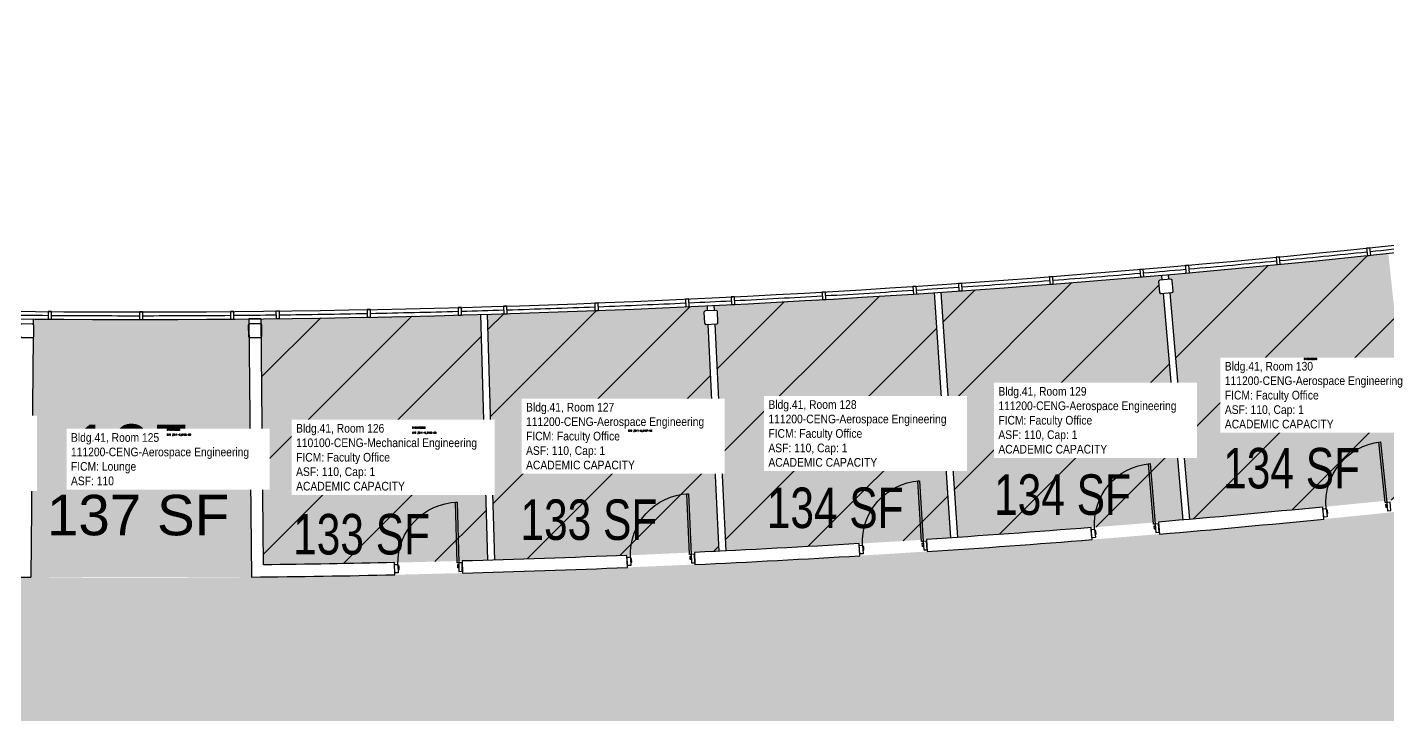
# Model space of a CAD drawing. Header units: inches. Extents: x -3087 to 2347, y -254 to 3466.
# Drawn here: x -1712 to -906, y 3053 to 3460 of the extents above; entities that cross this region are included whole.
import ezdxf
from ezdxf.enums import TextEntityAlignment as Align

# ---------------------------------------------------------------- set-up
doc = ezdxf.new("R2010")
doc.units = ezdxf.units.IN
doc.header["$LTSCALE"] = 10
doc.header["$MEASUREMENT"] = 0
for name, color, linetype in [('A-DOOR', 2, 'CONTINUOUS'), ('A-GLAZ', 1, 'CONTINUOUS'), ('A-GLAZ-SILL', 2, 'CONTINUOUS'), ('A-IDEN-CNUM', 7, 'CONTINUOUS'), ('A-IDEN-RNUM', 7, 'CONTINUOUS'), ('A-IDEN-SNUM', 4, 'CONTINUOUS'), ('A-IDEN-VNUM', 4, 'CONTINUOUS'), ('A-WALL', 5, 'CONTINUOUS'), ('AREA-TEXT', 3, 'CONTINUOUS'), ('Rooms-Capacity', 4, 'CONTINUOUS'), ('Rooms-Category-Color', 7, 'CONTINUOUS'), ('Rooms-College-Color', 7, 'CONTINUOUS'), ('Rooms-Department-Color', 7, 'CONTINUOUS'), ('Rooms-Division-Color', 7, 'CONTINUOUS'), ('Rooms-Information', 7, 'CONTINUOUS')]:
    doc.layers.add(name, color=color, linetype=linetype)
doc.styles.add('AREA', font='arial.ttf', dxfattribs={"height": 24})
doc.styles.add('ROOMSNUMBER', font='TXT.SHX', dxfattribs={"height": 1})
doc.styles.add('ROOMVNUMBER', font='arial.ttf', dxfattribs={"width": 0.85, "height": 30})

msp = doc.modelspace()

# ---------------------------------------------------------------- hatches: boundary and pattern name
at = {"layer": 'Rooms-Capacity'}
h = msp.add_hatch(dxfattribs=at)
h.set_pattern_fill('ANSI31', color=256, scale=300, style=0)
edge = h.paths.add_edge_path()
edge.add_line((-1035.86, 3313.58), (-1035.61, 3310.77))
edge.add_line((-1035.61, 3310.77), (-1034.36, 3310.87))
edge.add_line((-1034.36, 3310.87), (-1033.79, 3310.68))
edge.add_line((-1033.79, 3310.68), (-1033.55, 3310.19))
edge.add_line((-1033.55, 3310.19), (-1032.99, 3303.72))
edge.add_line((-1032.99, 3303.72), (-1033.11, 3303.25))
edge.add_line((-1033.11, 3303.25), (-1033.68, 3302.9))
edge.add_line((-1033.68, 3302.9), (-1034.92, 3302.8))
edge.add_line((-1034.92, 3302.8), (-1023.26, 3168.38))
edge.add_line((-1023.26, 3168.38), (-944.28, 3175.83))
edge.add_line((-944.28, 3175.83), (-890.05, 3181.26))
edge.add_line((-890.05, 3181.26), (-905.42, 3326.16))
edge.add_arc((-1663.96, 10511.7), 7225.47, 274.986958, 276.02611, ccw=False)
h = msp.add_hatch(dxfattribs=at)
h.set_pattern_fill('ANSI31', color=256, scale=300, style=0)
edge = h.paths.add_edge_path()
edge.add_arc((-1650.38, 10376.59), 7089.7, 273.881884, 274.940187)
edge.add_line((-1039.84, 3313.24), (-1039.6, 3310.42))
edge.add_line((-1039.6, 3310.42), (-1040.84, 3310.32))
edge.add_line((-1040.84, 3310.32), (-1041.3, 3310.03))
edge.add_line((-1041.3, 3310.03), (-1041.52, 3309.5))
edge.add_line((-1041.52, 3309.5), (-1040.96, 3303.03))
edge.add_line((-1040.96, 3303.03), (-1040.62, 3302.46))
edge.add_line((-1040.62, 3302.46), (-1040.15, 3302.35))
edge.add_line((-1040.15, 3302.35), (-1038.91, 3302.45))
edge.add_line((-1038.91, 3302.45), (-1027.25, 3168.03))
edge.add_line((-1027.25, 3168.03), (-1081.53, 3163.66))
edge.add_line((-1081.53, 3163.66), (-1160.59, 3157.75))
edge.add_line((-1160.59, 3157.75), (-1170.41, 3303.16))
h = msp.add_hatch(dxfattribs=at)
h.set_pattern_fill('ANSI31', color=256, scale=300, style=0)
edge = h.paths.add_edge_path()
edge.add_line((-1305.13, 3295.32), (-1304.98, 3292.33))
edge.add_line((-1304.98, 3292.33), (-1303.76, 3292.39))
edge.add_line((-1303.76, 3292.39), (-1303.19, 3292.18))
edge.add_line((-1303.19, 3292.18), (-1302.97, 3291.68))
edge.add_line((-1302.97, 3291.68), (-1302.64, 3285.19))
edge.add_line((-1302.64, 3285.19), (-1302.77, 3284.73))
edge.add_line((-1302.77, 3284.73), (-1303.35, 3284.4))
edge.add_line((-1303.35, 3284.4), (-1304.6, 3284.34))
edge.add_line((-1304.6, 3284.34), (-1298.09, 3149.74))
edge.add_line((-1298.09, 3149.74), (-1218.99, 3154.11))
edge.add_line((-1218.99, 3154.11), (-1164.58, 3157.48))
edge.add_line((-1164.58, 3157.48), (-1174.4, 3302.9))
edge.add_arc((-1641.01, 10225.63), 6938.44, 272.774731, 273.856104, ccw=False)
h = msp.add_hatch(dxfattribs=at)
h.set_pattern_fill('ANSI31', color=256, scale=300, style=0)
edge = h.paths.add_edge_path()
edge.add_line((-1573.39, 3287.38), (-1573.36, 3284.22))
edge.add_line((-1573.36, 3284.22), (-1573.18, 3284.14))
edge.add_line((-1573.18, 3284.14), (-1572.98, 3283.64))
edge.add_line((-1572.98, 3283.64), (-1572.91, 3277.14))
edge.add_line((-1572.91, 3277.14), (-1573.07, 3276.68))
edge.add_line((-1573.07, 3276.68), (-1573.29, 3276.57))
edge.add_line((-1573.29, 3276.57), (-1571.93, 3141.58))
edge.add_line((-1571.93, 3141.58), (-1494.29, 3142.86))
edge.add_line((-1494.29, 3142.86), (-1438.97, 3144.27))
edge.add_line((-1438.97, 3144.27), (-1443.24, 3289.96))
edge.add_arc((-1650.95, 10495.67), 7208.7, 270.61643, 271.65114, ccw=False)
h = msp.add_hatch(dxfattribs=at)
h.set_pattern_fill('ANSI31', color=256, scale=300, style=0)
edge = h.paths.add_edge_path()
edge.add_arc((-1642.93, 10215.02), 6927.94, 271.68483, 272.761746)
edge.add_line((-1309.12, 3295.13), (-1308.98, 3292.13))
edge.add_line((-1308.98, 3292.13), (-1310.25, 3292.06))
edge.add_line((-1310.25, 3292.06), (-1310.72, 3291.79))
edge.add_line((-1310.72, 3291.79), (-1310.96, 3291.28))
edge.add_line((-1310.96, 3291.28), (-1310.63, 3284.78))
edge.add_line((-1310.63, 3284.78), (-1310.3, 3284.2))
edge.add_line((-1310.3, 3284.2), (-1309.84, 3284.07))
edge.add_line((-1309.84, 3284.07), (-1308.59, 3284.14))
edge.add_line((-1308.59, 3284.14), (-1302.09, 3149.55))
edge.add_line((-1302.09, 3149.55), (-1356.58, 3147.18))
edge.add_line((-1356.58, 3147.18), (-1434.97, 3144.39))
edge.add_line((-1434.97, 3144.39), (-1439.24, 3290.08))
at = {"layer": 'Rooms-Category-Color', "true_color": 0xfa9ba3}
h = msp.add_hatch(color=241, dxfattribs=at)
edge = h.paths.add_edge_path()
edge.add_line((-1035.86, 3313.58), (-1035.61, 3310.77))
edge.add_line((-1035.61, 3310.77), (-1034.36, 3310.87))
edge.add_line((-1034.36, 3310.87), (-1033.79, 3310.68))
edge.add_line((-1033.79, 3310.68), (-1033.55, 3310.19))
edge.add_line((-1033.55, 3310.19), (-1032.99, 3303.72))
edge.add_line((-1032.99, 3303.72), (-1033.11, 3303.25))
edge.add_line((-1033.11, 3303.25), (-1033.68, 3302.9))
edge.add_line((-1033.68, 3302.9), (-1034.92, 3302.8))
edge.add_line((-1034.92, 3302.8), (-1023.26, 3168.38))
edge.add_line((-1023.26, 3168.38), (-944.28, 3175.83))
edge.add_line((-944.28, 3175.83), (-890.05, 3181.26))
edge.add_line((-890.05, 3181.26), (-905.42, 3326.16))
edge.add_arc((-1663.96, 10511.7), 7225.47, 274.986958, 276.02611, ccw=False)
h = msp.add_hatch(color=241, dxfattribs=at)
edge = h.paths.add_edge_path()
edge.add_arc((-1650.38, 10376.59), 7089.7, 273.881884, 274.940187)
edge.add_line((-1039.84, 3313.24), (-1039.6, 3310.42))
edge.add_line((-1039.6, 3310.42), (-1040.84, 3310.32))
edge.add_line((-1040.84, 3310.32), (-1041.3, 3310.03))
edge.add_line((-1041.3, 3310.03), (-1041.52, 3309.5))
edge.add_line((-1041.52, 3309.5), (-1040.96, 3303.03))
edge.add_line((-1040.96, 3303.03), (-1040.62, 3302.46))
edge.add_line((-1040.62, 3302.46), (-1040.15, 3302.35))
edge.add_line((-1040.15, 3302.35), (-1038.91, 3302.45))
edge.add_line((-1038.91, 3302.45), (-1027.25, 3168.03))
edge.add_line((-1027.25, 3168.03), (-1081.53, 3163.66))
edge.add_line((-1081.53, 3163.66), (-1160.59, 3157.75))
edge.add_line((-1160.59, 3157.75), (-1170.41, 3303.16))
h = msp.add_hatch(color=241, dxfattribs=at)
edge = h.paths.add_edge_path()
edge.add_line((-1305.13, 3295.32), (-1304.98, 3292.33))
edge.add_line((-1304.98, 3292.33), (-1303.76, 3292.39))
edge.add_line((-1303.76, 3292.39), (-1303.19, 3292.18))
edge.add_line((-1303.19, 3292.18), (-1302.97, 3291.68))
edge.add_line((-1302.97, 3291.68), (-1302.64, 3285.19))
edge.add_line((-1302.64, 3285.19), (-1302.77, 3284.73))
edge.add_line((-1302.77, 3284.73), (-1303.35, 3284.4))
edge.add_line((-1303.35, 3284.4), (-1304.6, 3284.34))
edge.add_line((-1304.6, 3284.34), (-1298.09, 3149.74))
edge.add_line((-1298.09, 3149.74), (-1218.99, 3154.11))
edge.add_line((-1218.99, 3154.11), (-1164.58, 3157.48))
edge.add_line((-1164.58, 3157.48), (-1174.4, 3302.9))
edge.add_arc((-1641.01, 10225.63), 6938.44, 272.774731, 273.856104, ccw=False)
at = {"layer": 'Rooms-Category-Color', "true_color": 0xadadad}
h = msp.add_hatch(color=253, dxfattribs=at)
edge = h.paths.add_edge_path()
edge.add_arc((-1655.29, 10436.7), 7302.78, 270.597753, 281.783161)
edge.add_line((-164, 3287.81), (-164, 3225.16))
edge.add_line((-164, 3225.16), (-447.59, 3178.78))
edge.add_line((-447.59, 3178.78), (-445.71, 3166.93))
edge.add_line((-445.71, 3166.93), (-439.78, 3167.87))
edge.add_line((-439.78, 3167.87), (-430.36, 3108.62))
edge.add_line((-430.36, 3108.62), (-376, 3117.22))
edge.add_line((-376, 3117.22), (-376, 3044))
edge.add_line((-376, 3044), (-896, 3044))
edge.add_line((-896, 3044), (-898, 2907))
edge.add_line((-898, 2907), (-968, 2900))
edge.add_line((-968, 2900), (-968, 3044))
edge.add_line((-968, 3044), (-1656, 3044))
edge.add_line((-1656, 3044), (-1656, 2900))
edge.add_line((-1656, 2900), (-1728, 2900))
edge.add_line((-1728, 2900), (-1728, 3044))
edge.add_line((-1728, 3044), (-1824, 3044))
edge.add_line((-1824, 3044), (-1824, 2994))
edge.add_line((-1824, 2994), (-1936, 2994))
edge.add_line((-1936, 2994), (-1936, 3044))
edge.add_line((-1936, 3044), (-2032, 3044))
edge.add_line((-2032, 3044), (-2032, 3008))
edge.add_line((-2032, 3008), (-2104, 3008))
edge.add_line((-2104, 3008), (-2104, 3044))
edge.add_line((-2104, 3044), (-2128, 3044))
edge.add_line((-2128, 3044), (-2128, 2900))
edge.add_line((-2128, 2900), (-2184, 2900))
edge.add_line((-2184, 2900), (-2184, 2948))
edge.add_line((-2184, 2948), (-2202, 2948))
edge.add_line((-2202, 2948), (-2202, 3032))
edge.add_line((-2202, 3032), (-2184, 3032))
edge.add_line((-2184, 3032), (-2184, 3044))
edge.add_line((-2184, 3044), (-2184, 3153.94))
edge.add_arc((-1648, 10345.98), 7211.99, 265.737819, 269.04686)
edge.add_arc((-1648, 10346.24), 7212.25, 269.04686, 270.547321)
at = {"layer": 'Rooms-Category-Color', "true_color": 0xfa9ba3}
h = msp.add_hatch(color=241, dxfattribs=at)
edge = h.paths.add_edge_path()
edge.add_line((-1573.39, 3287.38), (-1573.36, 3284.22))
edge.add_line((-1573.36, 3284.22), (-1573.18, 3284.14))
edge.add_line((-1573.18, 3284.14), (-1572.98, 3283.64))
edge.add_line((-1572.98, 3283.64), (-1572.91, 3277.14))
edge.add_line((-1572.91, 3277.14), (-1573.07, 3276.68))
edge.add_line((-1573.07, 3276.68), (-1573.29, 3276.57))
edge.add_line((-1573.29, 3276.57), (-1571.93, 3141.58))
edge.add_line((-1571.93, 3141.58), (-1494.29, 3142.86))
edge.add_line((-1494.29, 3142.86), (-1438.97, 3144.27))
edge.add_line((-1438.97, 3144.27), (-1443.24, 3289.96))
edge.add_arc((-1650.95, 10495.67), 7208.7, 270.61643, 271.65114, ccw=False)
h = msp.add_hatch(color=241, dxfattribs=at)
edge = h.paths.add_edge_path()
edge.add_arc((-1642.93, 10215.02), 6927.94, 271.68483, 272.761746)
edge.add_line((-1309.12, 3295.13), (-1308.98, 3292.13))
edge.add_line((-1308.98, 3292.13), (-1310.25, 3292.06))
edge.add_line((-1310.25, 3292.06), (-1310.72, 3291.79))
edge.add_line((-1310.72, 3291.79), (-1310.96, 3291.28))
edge.add_line((-1310.96, 3291.28), (-1310.63, 3284.78))
edge.add_line((-1310.63, 3284.78), (-1310.3, 3284.2))
edge.add_line((-1310.3, 3284.2), (-1309.84, 3284.07))
edge.add_line((-1309.84, 3284.07), (-1308.59, 3284.14))
edge.add_line((-1308.59, 3284.14), (-1302.09, 3149.55))
edge.add_line((-1302.09, 3149.55), (-1356.58, 3147.18))
edge.add_line((-1356.58, 3147.18), (-1434.97, 3144.39))
edge.add_line((-1434.97, 3144.39), (-1439.24, 3290.08))
at = {"layer": 'Rooms-Category-Color', "true_color": 0xffe090}
h = msp.add_hatch(color=41, dxfattribs=at)
edge = h.paths.add_edge_path()
edge.add_line((-1709.78, 3134.25), (-1708.49, 3276.43))
edge.add_line((-1708.49, 3276.43), (-1708.27, 3276.54))
edge.add_line((-1708.27, 3276.54), (-1708.11, 3276.99))
edge.add_line((-1708.11, 3276.99), (-1708.05, 3283.49))
edge.add_line((-1708.05, 3283.49), (-1708.24, 3284))
edge.add_line((-1708.24, 3284), (-1708.42, 3284.08))
edge.add_line((-1708.42, 3284.08), (-1708.39, 3287.25))
edge.add_arc((-1647.95, 10239.86), 6952.88, 269.501895, 270.554652)
edge.add_line((-1580.64, 3287.31), (-1579.11, 3134.32))
edge.add_line((-1579.11, 3134.32), (-1709.78, 3134.25))
at = {"layer": 'Rooms-College-Color', "true_color": 0x99d7b2}
h = msp.add_hatch(color=253, dxfattribs=at)
edge = h.paths.add_edge_path()
edge.add_line((-1035.86, 3313.58), (-1035.61, 3310.77))
edge.add_line((-1035.61, 3310.77), (-1034.36, 3310.87))
edge.add_line((-1034.36, 3310.87), (-1033.79, 3310.68))
edge.add_line((-1033.79, 3310.68), (-1033.55, 3310.19))
edge.add_line((-1033.55, 3310.19), (-1032.99, 3303.72))
edge.add_line((-1032.99, 3303.72), (-1033.11, 3303.25))
edge.add_line((-1033.11, 3303.25), (-1033.68, 3302.9))
edge.add_line((-1033.68, 3302.9), (-1034.92, 3302.8))
edge.add_line((-1034.92, 3302.8), (-1023.26, 3168.38))
edge.add_line((-1023.26, 3168.38), (-944.28, 3175.83))
edge.add_line((-944.28, 3175.83), (-890.05, 3181.26))
edge.add_line((-890.05, 3181.26), (-905.42, 3326.16))
edge.add_arc((-1663.96, 10511.7), 7225.47, 274.986958, 276.02611, ccw=False)
h = msp.add_hatch(color=253, dxfattribs=at)
edge = h.paths.add_edge_path()
edge.add_arc((-1650.38, 10376.59), 7089.7, 273.881884, 274.940187)
edge.add_line((-1039.84, 3313.24), (-1039.6, 3310.42))
edge.add_line((-1039.6, 3310.42), (-1040.84, 3310.32))
edge.add_line((-1040.84, 3310.32), (-1041.3, 3310.03))
edge.add_line((-1041.3, 3310.03), (-1041.52, 3309.5))
edge.add_line((-1041.52, 3309.5), (-1040.96, 3303.03))
edge.add_line((-1040.96, 3303.03), (-1040.62, 3302.46))
edge.add_line((-1040.62, 3302.46), (-1040.15, 3302.35))
edge.add_line((-1040.15, 3302.35), (-1038.91, 3302.45))
edge.add_line((-1038.91, 3302.45), (-1027.25, 3168.03))
edge.add_line((-1027.25, 3168.03), (-1081.53, 3163.66))
edge.add_line((-1081.53, 3163.66), (-1160.59, 3157.75))
edge.add_line((-1160.59, 3157.75), (-1170.41, 3303.16))
h = msp.add_hatch(color=253, dxfattribs=at)
edge = h.paths.add_edge_path()
edge.add_line((-1305.13, 3295.32), (-1304.98, 3292.33))
edge.add_line((-1304.98, 3292.33), (-1303.76, 3292.39))
edge.add_line((-1303.76, 3292.39), (-1303.19, 3292.18))
edge.add_line((-1303.19, 3292.18), (-1302.97, 3291.68))
edge.add_line((-1302.97, 3291.68), (-1302.64, 3285.19))
edge.add_line((-1302.64, 3285.19), (-1302.77, 3284.73))
edge.add_line((-1302.77, 3284.73), (-1303.35, 3284.4))
edge.add_line((-1303.35, 3284.4), (-1304.6, 3284.34))
edge.add_line((-1304.6, 3284.34), (-1298.09, 3149.74))
edge.add_line((-1298.09, 3149.74), (-1218.99, 3154.11))
edge.add_line((-1218.99, 3154.11), (-1164.58, 3157.48))
edge.add_line((-1164.58, 3157.48), (-1174.4, 3302.9))
edge.add_arc((-1641.01, 10225.63), 6938.44, 272.774731, 273.856104, ccw=False)
at = {"layer": 'Rooms-College-Color', "true_color": 0xadadad}
h = msp.add_hatch(color=253, dxfattribs=at)
edge = h.paths.add_edge_path()
edge.add_arc((-1655.29, 10436.7), 7302.78, 270.597753, 281.783161)
edge.add_line((-164, 3287.81), (-164, 3225.16))
edge.add_line((-164, 3225.16), (-447.59, 3178.78))
edge.add_line((-447.59, 3178.78), (-445.71, 3166.93))
edge.add_line((-445.71, 3166.93), (-439.78, 3167.87))
edge.add_line((-439.78, 3167.87), (-430.36, 3108.62))
edge.add_line((-430.36, 3108.62), (-376, 3117.22))
edge.add_line((-376, 3117.22), (-376, 3044))
edge.add_line((-376, 3044), (-896, 3044))
edge.add_line((-896, 3044), (-898, 2907))
edge.add_line((-898, 2907), (-968, 2900))
edge.add_line((-968, 2900), (-968, 3044))
edge.add_line((-968, 3044), (-1656, 3044))
edge.add_line((-1656, 3044), (-1656, 2900))
edge.add_line((-1656, 2900), (-1728, 2900))
edge.add_line((-1728, 2900), (-1728, 3044))
edge.add_line((-1728, 3044), (-1824, 3044))
edge.add_line((-1824, 3044), (-1824, 2994))
edge.add_line((-1824, 2994), (-1936, 2994))
edge.add_line((-1936, 2994), (-1936, 3044))
edge.add_line((-1936, 3044), (-2032, 3044))
edge.add_line((-2032, 3044), (-2032, 3008))
edge.add_line((-2032, 3008), (-2104, 3008))
edge.add_line((-2104, 3008), (-2104, 3044))
edge.add_line((-2104, 3044), (-2128, 3044))
edge.add_line((-2128, 3044), (-2128, 2900))
edge.add_line((-2128, 2900), (-2184, 2900))
edge.add_line((-2184, 2900), (-2184, 2948))
edge.add_line((-2184, 2948), (-2202, 2948))
edge.add_line((-2202, 2948), (-2202, 3032))
edge.add_line((-2202, 3032), (-2184, 3032))
edge.add_line((-2184, 3032), (-2184, 3044))
edge.add_line((-2184, 3044), (-2184, 3153.94))
edge.add_arc((-1648, 10345.98), 7211.99, 265.737819, 269.04686)
edge.add_arc((-1648, 10346.24), 7212.25, 269.04686, 270.547321)
at = {"layer": 'Rooms-College-Color', "true_color": 0x99d7b2}
h = msp.add_hatch(color=253, dxfattribs=at)
edge = h.paths.add_edge_path()
edge.add_line((-1573.39, 3287.38), (-1573.36, 3284.22))
edge.add_line((-1573.36, 3284.22), (-1573.18, 3284.14))
edge.add_line((-1573.18, 3284.14), (-1572.98, 3283.64))
edge.add_line((-1572.98, 3283.64), (-1572.91, 3277.14))
edge.add_line((-1572.91, 3277.14), (-1573.07, 3276.68))
edge.add_line((-1573.07, 3276.68), (-1573.29, 3276.57))
edge.add_line((-1573.29, 3276.57), (-1571.93, 3141.58))
edge.add_line((-1571.93, 3141.58), (-1494.29, 3142.86))
edge.add_line((-1494.29, 3142.86), (-1438.97, 3144.27))
edge.add_line((-1438.97, 3144.27), (-1443.24, 3289.96))
edge.add_arc((-1650.95, 10495.67), 7208.7, 270.61643, 271.65114, ccw=False)
h = msp.add_hatch(color=253, dxfattribs=at)
edge = h.paths.add_edge_path()
edge.add_arc((-1642.93, 10215.02), 6927.94, 271.68483, 272.761746)
edge.add_line((-1309.12, 3295.13), (-1308.98, 3292.13))
edge.add_line((-1308.98, 3292.13), (-1310.25, 3292.06))
edge.add_line((-1310.25, 3292.06), (-1310.72, 3291.79))
edge.add_line((-1310.72, 3291.79), (-1310.96, 3291.28))
edge.add_line((-1310.96, 3291.28), (-1310.63, 3284.78))
edge.add_line((-1310.63, 3284.78), (-1310.3, 3284.2))
edge.add_line((-1310.3, 3284.2), (-1309.84, 3284.07))
edge.add_line((-1309.84, 3284.07), (-1308.59, 3284.14))
edge.add_line((-1308.59, 3284.14), (-1302.09, 3149.55))
edge.add_line((-1302.09, 3149.55), (-1356.58, 3147.18))
edge.add_line((-1356.58, 3147.18), (-1434.97, 3144.39))
edge.add_line((-1434.97, 3144.39), (-1439.24, 3290.08))
h = msp.add_hatch(color=253, dxfattribs=at)
edge = h.paths.add_edge_path()
edge.add_line((-1709.78, 3134.25), (-1708.49, 3276.43))
edge.add_line((-1708.49, 3276.43), (-1708.27, 3276.54))
edge.add_line((-1708.27, 3276.54), (-1708.11, 3276.99))
edge.add_line((-1708.11, 3276.99), (-1708.05, 3283.49))
edge.add_line((-1708.05, 3283.49), (-1708.24, 3284))
edge.add_line((-1708.24, 3284), (-1708.42, 3284.08))
edge.add_line((-1708.42, 3284.08), (-1708.39, 3287.25))
edge.add_arc((-1647.95, 10239.86), 6952.88, 269.501895, 270.554652)
edge.add_line((-1580.64, 3287.31), (-1579.11, 3134.32))
edge.add_line((-1579.11, 3134.32), (-1709.78, 3134.25))
at = {"layer": 'Rooms-Department-Color', "true_color": 0x99d7b2}
h = msp.add_hatch(color=253, dxfattribs=at)
edge = h.paths.add_edge_path()
edge.add_line((-1035.86, 3313.58), (-1035.61, 3310.77))
edge.add_line((-1035.61, 3310.77), (-1034.36, 3310.87))
edge.add_line((-1034.36, 3310.87), (-1033.79, 3310.68))
edge.add_line((-1033.79, 3310.68), (-1033.55, 3310.19))
edge.add_line((-1033.55, 3310.19), (-1032.99, 3303.72))
edge.add_line((-1032.99, 3303.72), (-1033.11, 3303.25))
edge.add_line((-1033.11, 3303.25), (-1033.68, 3302.9))
edge.add_line((-1033.68, 3302.9), (-1034.92, 3302.8))
edge.add_line((-1034.92, 3302.8), (-1023.26, 3168.38))
edge.add_line((-1023.26, 3168.38), (-944.28, 3175.83))
edge.add_line((-944.28, 3175.83), (-890.05, 3181.26))
edge.add_line((-890.05, 3181.26), (-905.42, 3326.16))
edge.add_arc((-1663.96, 10511.7), 7225.47, 274.986958, 276.02611, ccw=False)
h = msp.add_hatch(color=253, dxfattribs=at)
edge = h.paths.add_edge_path()
edge.add_arc((-1650.38, 10376.59), 7089.7, 273.881884, 274.940187)
edge.add_line((-1039.84, 3313.24), (-1039.6, 3310.42))
edge.add_line((-1039.6, 3310.42), (-1040.84, 3310.32))
edge.add_line((-1040.84, 3310.32), (-1041.3, 3310.03))
edge.add_line((-1041.3, 3310.03), (-1041.52, 3309.5))
edge.add_line((-1041.52, 3309.5), (-1040.96, 3303.03))
edge.add_line((-1040.96, 3303.03), (-1040.62, 3302.46))
edge.add_line((-1040.62, 3302.46), (-1040.15, 3302.35))
edge.add_line((-1040.15, 3302.35), (-1038.91, 3302.45))
edge.add_line((-1038.91, 3302.45), (-1027.25, 3168.03))
edge.add_line((-1027.25, 3168.03), (-1081.53, 3163.66))
edge.add_line((-1081.53, 3163.66), (-1160.59, 3157.75))
edge.add_line((-1160.59, 3157.75), (-1170.41, 3303.16))
h = msp.add_hatch(color=253, dxfattribs=at)
edge = h.paths.add_edge_path()
edge.add_line((-1305.13, 3295.32), (-1304.98, 3292.33))
edge.add_line((-1304.98, 3292.33), (-1303.76, 3292.39))
edge.add_line((-1303.76, 3292.39), (-1303.19, 3292.18))
edge.add_line((-1303.19, 3292.18), (-1302.97, 3291.68))
edge.add_line((-1302.97, 3291.68), (-1302.64, 3285.19))
edge.add_line((-1302.64, 3285.19), (-1302.77, 3284.73))
edge.add_line((-1302.77, 3284.73), (-1303.35, 3284.4))
edge.add_line((-1303.35, 3284.4), (-1304.6, 3284.34))
edge.add_line((-1304.6, 3284.34), (-1298.09, 3149.74))
edge.add_line((-1298.09, 3149.74), (-1218.99, 3154.11))
edge.add_line((-1218.99, 3154.11), (-1164.58, 3157.48))
edge.add_line((-1164.58, 3157.48), (-1174.4, 3302.9))
edge.add_arc((-1641.01, 10225.63), 6938.44, 272.774731, 273.856104, ccw=False)
at = {"layer": 'Rooms-Department-Color', "true_color": 0xacacac}
h = msp.add_hatch(color=253, dxfattribs=at)
edge = h.paths.add_edge_path()
edge.add_arc((-1655.29, 10436.7), 7302.78, 270.597753, 281.783161)
edge.add_line((-164, 3287.81), (-164, 3225.16))
edge.add_line((-164, 3225.16), (-447.59, 3178.78))
edge.add_line((-447.59, 3178.78), (-445.71, 3166.93))
edge.add_line((-445.71, 3166.93), (-439.78, 3167.87))
edge.add_line((-439.78, 3167.87), (-430.36, 3108.62))
edge.add_line((-430.36, 3108.62), (-376, 3117.22))
edge.add_line((-376, 3117.22), (-376, 3044))
edge.add_line((-376, 3044), (-896, 3044))
edge.add_line((-896, 3044), (-898, 2907))
edge.add_line((-898, 2907), (-968, 2900))
edge.add_line((-968, 2900), (-968, 3044))
edge.add_line((-968, 3044), (-1656, 3044))
edge.add_line((-1656, 3044), (-1656, 2900))
edge.add_line((-1656, 2900), (-1728, 2900))
edge.add_line((-1728, 2900), (-1728, 3044))
edge.add_line((-1728, 3044), (-1824, 3044))
edge.add_line((-1824, 3044), (-1824, 2994))
edge.add_line((-1824, 2994), (-1936, 2994))
edge.add_line((-1936, 2994), (-1936, 3044))
edge.add_line((-1936, 3044), (-2032, 3044))
edge.add_line((-2032, 3044), (-2032, 3008))
edge.add_line((-2032, 3008), (-2104, 3008))
edge.add_line((-2104, 3008), (-2104, 3044))
edge.add_line((-2104, 3044), (-2128, 3044))
edge.add_line((-2128, 3044), (-2128, 2900))
edge.add_line((-2128, 2900), (-2184, 2900))
edge.add_line((-2184, 2900), (-2184, 2948))
edge.add_line((-2184, 2948), (-2202, 2948))
edge.add_line((-2202, 2948), (-2202, 3032))
edge.add_line((-2202, 3032), (-2184, 3032))
edge.add_line((-2184, 3032), (-2184, 3044))
edge.add_line((-2184, 3044), (-2184, 3153.94))
edge.add_arc((-1648, 10345.98), 7211.99, 265.737819, 269.04686)
edge.add_arc((-1648, 10346.24), 7212.25, 269.04686, 270.547321)
at = {"layer": 'Rooms-Department-Color', "true_color": 0x99d7b2}
h = msp.add_hatch(color=253, dxfattribs=at)
edge = h.paths.add_edge_path()
edge.add_line((-1573.39, 3287.38), (-1573.36, 3284.22))
edge.add_line((-1573.36, 3284.22), (-1573.18, 3284.14))
edge.add_line((-1573.18, 3284.14), (-1572.98, 3283.64))
edge.add_line((-1572.98, 3283.64), (-1572.91, 3277.14))
edge.add_line((-1572.91, 3277.14), (-1573.07, 3276.68))
edge.add_line((-1573.07, 3276.68), (-1573.29, 3276.57))
edge.add_line((-1573.29, 3276.57), (-1571.93, 3141.58))
edge.add_line((-1571.93, 3141.58), (-1494.29, 3142.86))
edge.add_line((-1494.29, 3142.86), (-1438.97, 3144.27))
edge.add_line((-1438.97, 3144.27), (-1443.24, 3289.96))
edge.add_arc((-1650.95, 10495.67), 7208.7, 270.61643, 271.65114, ccw=False)
h = msp.add_hatch(color=253, dxfattribs=at)
edge = h.paths.add_edge_path()
edge.add_arc((-1642.93, 10215.02), 6927.94, 271.68483, 272.761746)
edge.add_line((-1309.12, 3295.13), (-1308.98, 3292.13))
edge.add_line((-1308.98, 3292.13), (-1310.25, 3292.06))
edge.add_line((-1310.25, 3292.06), (-1310.72, 3291.79))
edge.add_line((-1310.72, 3291.79), (-1310.96, 3291.28))
edge.add_line((-1310.96, 3291.28), (-1310.63, 3284.78))
edge.add_line((-1310.63, 3284.78), (-1310.3, 3284.2))
edge.add_line((-1310.3, 3284.2), (-1309.84, 3284.07))
edge.add_line((-1309.84, 3284.07), (-1308.59, 3284.14))
edge.add_line((-1308.59, 3284.14), (-1302.09, 3149.55))
edge.add_line((-1302.09, 3149.55), (-1356.58, 3147.18))
edge.add_line((-1356.58, 3147.18), (-1434.97, 3144.39))
edge.add_line((-1434.97, 3144.39), (-1439.24, 3290.08))
h = msp.add_hatch(color=253, dxfattribs=at)
edge = h.paths.add_edge_path()
edge.add_line((-1709.78, 3134.25), (-1708.49, 3276.43))
edge.add_line((-1708.49, 3276.43), (-1708.27, 3276.54))
edge.add_line((-1708.27, 3276.54), (-1708.11, 3276.99))
edge.add_line((-1708.11, 3276.99), (-1708.05, 3283.49))
edge.add_line((-1708.05, 3283.49), (-1708.24, 3284))
edge.add_line((-1708.24, 3284), (-1708.42, 3284.08))
edge.add_line((-1708.42, 3284.08), (-1708.39, 3287.25))
edge.add_arc((-1647.95, 10239.86), 6952.88, 269.501895, 270.554652)
edge.add_line((-1580.64, 3287.31), (-1579.11, 3134.32))
edge.add_line((-1579.11, 3134.32), (-1709.78, 3134.25))
at = {"layer": 'Rooms-Division-Color', "true_color": 0x99d7b2}
h = msp.add_hatch(color=253, dxfattribs=at)
edge = h.paths.add_edge_path()
edge.add_line((-1035.86, 3313.58), (-1035.61, 3310.77))
edge.add_line((-1035.61, 3310.77), (-1034.36, 3310.87))
edge.add_line((-1034.36, 3310.87), (-1033.79, 3310.68))
edge.add_line((-1033.79, 3310.68), (-1033.55, 3310.19))
edge.add_line((-1033.55, 3310.19), (-1032.99, 3303.72))
edge.add_line((-1032.99, 3303.72), (-1033.11, 3303.25))
edge.add_line((-1033.11, 3303.25), (-1033.68, 3302.9))
edge.add_line((-1033.68, 3302.9), (-1034.92, 3302.8))
edge.add_line((-1034.92, 3302.8), (-1023.26, 3168.38))
edge.add_line((-1023.26, 3168.38), (-944.28, 3175.83))
edge.add_line((-944.28, 3175.83), (-890.05, 3181.26))
edge.add_line((-890.05, 3181.26), (-905.42, 3326.16))
edge.add_arc((-1663.96, 10511.7), 7225.47, 274.986958, 276.02611, ccw=False)
h = msp.add_hatch(color=253, dxfattribs=at)
edge = h.paths.add_edge_path()
edge.add_arc((-1650.38, 10376.59), 7089.7, 273.881884, 274.940187)
edge.add_line((-1039.84, 3313.24), (-1039.6, 3310.42))
edge.add_line((-1039.6, 3310.42), (-1040.84, 3310.32))
edge.add_line((-1040.84, 3310.32), (-1041.3, 3310.03))
edge.add_line((-1041.3, 3310.03), (-1041.52, 3309.5))
edge.add_line((-1041.52, 3309.5), (-1040.96, 3303.03))
edge.add_line((-1040.96, 3303.03), (-1040.62, 3302.46))
edge.add_line((-1040.62, 3302.46), (-1040.15, 3302.35))
edge.add_line((-1040.15, 3302.35), (-1038.91, 3302.45))
edge.add_line((-1038.91, 3302.45), (-1027.25, 3168.03))
edge.add_line((-1027.25, 3168.03), (-1081.53, 3163.66))
edge.add_line((-1081.53, 3163.66), (-1160.59, 3157.75))
edge.add_line((-1160.59, 3157.75), (-1170.41, 3303.16))
h = msp.add_hatch(color=253, dxfattribs=at)
edge = h.paths.add_edge_path()
edge.add_line((-1305.13, 3295.32), (-1304.98, 3292.33))
edge.add_line((-1304.98, 3292.33), (-1303.76, 3292.39))
edge.add_line((-1303.76, 3292.39), (-1303.19, 3292.18))
edge.add_line((-1303.19, 3292.18), (-1302.97, 3291.68))
edge.add_line((-1302.97, 3291.68), (-1302.64, 3285.19))
edge.add_line((-1302.64, 3285.19), (-1302.77, 3284.73))
edge.add_line((-1302.77, 3284.73), (-1303.35, 3284.4))
edge.add_line((-1303.35, 3284.4), (-1304.6, 3284.34))
edge.add_line((-1304.6, 3284.34), (-1298.09, 3149.74))
edge.add_line((-1298.09, 3149.74), (-1218.99, 3154.11))
edge.add_line((-1218.99, 3154.11), (-1164.58, 3157.48))
edge.add_line((-1164.58, 3157.48), (-1174.4, 3302.9))
edge.add_arc((-1641.01, 10225.63), 6938.44, 272.774731, 273.856104, ccw=False)
at = {"layer": 'Rooms-Division-Color', "true_color": 0xadadad}
h = msp.add_hatch(color=253, dxfattribs=at)
edge = h.paths.add_edge_path()
edge.add_arc((-1655.29, 10436.7), 7302.78, 270.597753, 281.783161)
edge.add_line((-164, 3287.81), (-164, 3225.16))
edge.add_line((-164, 3225.16), (-447.59, 3178.78))
edge.add_line((-447.59, 3178.78), (-445.71, 3166.93))
edge.add_line((-445.71, 3166.93), (-439.78, 3167.87))
edge.add_line((-439.78, 3167.87), (-430.36, 3108.62))
edge.add_line((-430.36, 3108.62), (-376, 3117.22))
edge.add_line((-376, 3117.22), (-376, 3044))
edge.add_line((-376, 3044), (-896, 3044))
edge.add_line((-896, 3044), (-898, 2907))
edge.add_line((-898, 2907), (-968, 2900))
edge.add_line((-968, 2900), (-968, 3044))
edge.add_line((-968, 3044), (-1656, 3044))
edge.add_line((-1656, 3044), (-1656, 2900))
edge.add_line((-1656, 2900), (-1728, 2900))
edge.add_line((-1728, 2900), (-1728, 3044))
edge.add_line((-1728, 3044), (-1824, 3044))
edge.add_line((-1824, 3044), (-1824, 2994))
edge.add_line((-1824, 2994), (-1936, 2994))
edge.add_line((-1936, 2994), (-1936, 3044))
edge.add_line((-1936, 3044), (-2032, 3044))
edge.add_line((-2032, 3044), (-2032, 3008))
edge.add_line((-2032, 3008), (-2104, 3008))
edge.add_line((-2104, 3008), (-2104, 3044))
edge.add_line((-2104, 3044), (-2128, 3044))
edge.add_line((-2128, 3044), (-2128, 2900))
edge.add_line((-2128, 2900), (-2184, 2900))
edge.add_line((-2184, 2900), (-2184, 2948))
edge.add_line((-2184, 2948), (-2202, 2948))
edge.add_line((-2202, 2948), (-2202, 3032))
edge.add_line((-2202, 3032), (-2184, 3032))
edge.add_line((-2184, 3032), (-2184, 3044))
edge.add_line((-2184, 3044), (-2184, 3153.94))
edge.add_arc((-1648, 10345.98), 7211.99, 265.737819, 269.04686)
edge.add_arc((-1648, 10346.24), 7212.25, 269.04686, 270.547321)
at = {"layer": 'Rooms-Division-Color', "true_color": 0x99d7b2}
h = msp.add_hatch(color=253, dxfattribs=at)
edge = h.paths.add_edge_path()
edge.add_line((-1573.39, 3287.38), (-1573.36, 3284.22))
edge.add_line((-1573.36, 3284.22), (-1573.18, 3284.14))
edge.add_line((-1573.18, 3284.14), (-1572.98, 3283.64))
edge.add_line((-1572.98, 3283.64), (-1572.91, 3277.14))
edge.add_line((-1572.91, 3277.14), (-1573.07, 3276.68))
edge.add_line((-1573.07, 3276.68), (-1573.29, 3276.57))
edge.add_line((-1573.29, 3276.57), (-1571.93, 3141.58))
edge.add_line((-1571.93, 3141.58), (-1494.29, 3142.86))
edge.add_line((-1494.29, 3142.86), (-1438.97, 3144.27))
edge.add_line((-1438.97, 3144.27), (-1443.24, 3289.96))
edge.add_arc((-1650.95, 10495.67), 7208.7, 270.61643, 271.65114, ccw=False)
h = msp.add_hatch(color=253, dxfattribs=at)
edge = h.paths.add_edge_path()
edge.add_arc((-1642.93, 10215.02), 6927.94, 271.68483, 272.761746)
edge.add_line((-1309.12, 3295.13), (-1308.98, 3292.13))
edge.add_line((-1308.98, 3292.13), (-1310.25, 3292.06))
edge.add_line((-1310.25, 3292.06), (-1310.72, 3291.79))
edge.add_line((-1310.72, 3291.79), (-1310.96, 3291.28))
edge.add_line((-1310.96, 3291.28), (-1310.63, 3284.78))
edge.add_line((-1310.63, 3284.78), (-1310.3, 3284.2))
edge.add_line((-1310.3, 3284.2), (-1309.84, 3284.07))
edge.add_line((-1309.84, 3284.07), (-1308.59, 3284.14))
edge.add_line((-1308.59, 3284.14), (-1302.09, 3149.55))
edge.add_line((-1302.09, 3149.55), (-1356.58, 3147.18))
edge.add_line((-1356.58, 3147.18), (-1434.97, 3144.39))
edge.add_line((-1434.97, 3144.39), (-1439.24, 3290.08))
h = msp.add_hatch(color=253, dxfattribs=at)
edge = h.paths.add_edge_path()
edge.add_line((-1709.78, 3134.25), (-1708.49, 3276.43))
edge.add_line((-1708.49, 3276.43), (-1708.27, 3276.54))
edge.add_line((-1708.27, 3276.54), (-1708.11, 3276.99))
edge.add_line((-1708.11, 3276.99), (-1708.05, 3283.49))
edge.add_line((-1708.05, 3283.49), (-1708.24, 3284))
edge.add_line((-1708.24, 3284), (-1708.42, 3284.08))
edge.add_line((-1708.42, 3284.08), (-1708.39, 3287.25))
edge.add_arc((-1647.95, 10239.86), 6952.88, 269.501895, 270.554652)
edge.add_line((-1580.64, 3287.31), (-1579.11, 3134.32))
edge.add_line((-1579.11, 3134.32), (-1709.78, 3134.25))

# ---------------------------------------------------------------- linework, layer by layer
at = {"layer": 'A-DOOR', "linetype": 'Continuous', "lineweight": -3}
for points in [[(-906.37, 3178.56), (-907.36, 3178.46), (-910.98, 3214.28), (-909.98, 3214.38)], [(-1043.57, 3165.67), (-1044.57, 3165.59), (-1047.5, 3201.47), (-1046.51, 3201.55)], [(-1181, 3155.4), (-1182, 3155.33), (-1184.25, 3191.26), (-1183.25, 3191.33)], [(-1456.28, 3142.7), (-1457.27, 3142.68), (-1458.16, 3178.67), (-1457.16, 3178.69)], [(-1318.57, 3147.74), (-1319.56, 3147.7), (-1321.13, 3183.66), (-1320.13, 3183.71)], [(-906.07, 3175.57), (-906.69, 3175.51), (-906.89, 3177.5), (-906.27, 3177.56)], [(-905.86, 3173.58), (-903.87, 3173.78), (-904.38, 3178.76), (-906.37, 3178.56)], [(-941.68, 3169.97), (-943.67, 3169.76), (-944.17, 3174.74), (-942.18, 3174.94)], [(-941.88, 3171.96), (-941.26, 3172.02), (-941.46, 3174.01), (-942.08, 3173.95)], [(-1079.04, 3157.75), (-1081.04, 3157.59), (-1081.45, 3162.57), (-1079.45, 3162.74)], [(-1079.21, 3159.75), (-1078.58, 3159.8), (-1078.75, 3161.79), (-1079.37, 3161.74)], [(-1043.33, 3162.68), (-1043.95, 3162.63), (-1044.11, 3164.62), (-1043.49, 3164.67)], [(-1043.16, 3160.69), (-1041.17, 3160.85), (-1041.58, 3165.83), (-1043.57, 3165.67)], [(-1216.61, 3148.15), (-1218.61, 3148.03), (-1218.92, 3153.02), (-1216.93, 3153.14)], [(-1180.81, 3152.4), (-1181.43, 3152.36), (-1181.56, 3154.36), (-1180.94, 3154.4)], [(-1180.68, 3150.41), (-1178.69, 3150.53), (-1179, 3155.52), (-1181, 3155.4)], [(-1354.31, 3141.18), (-1356.31, 3141.09), (-1356.53, 3146.08), (-1354.53, 3146.17)], [(-1354.4, 3143.17), (-1353.78, 3143.2), (-1353.86, 3145.2), (-1354.49, 3145.17)], [(-1318.43, 3144.74), (-1319.06, 3144.72), (-1319.15, 3146.71), (-1318.52, 3146.74)], [(-1318.35, 3142.75), (-1316.35, 3142.83), (-1316.57, 3147.83), (-1318.57, 3147.74)], [(-1216.74, 3150.15), (-1216.12, 3150.19), (-1216.24, 3152.19), (-1216.86, 3152.15)], [(-1492.14, 3136.82), (-1494.14, 3136.77), (-1494.26, 3141.77), (-1492.26, 3141.82)], [(-1492.19, 3138.82), (-1491.57, 3138.83), (-1491.61, 3140.83), (-1492.24, 3140.82)], [(-1456.2, 3139.7), (-1456.83, 3139.69), (-1456.88, 3141.69), (-1456.25, 3141.7)], [(-1456.15, 3137.7), (-1454.15, 3137.75), (-1454.28, 3142.75), (-1456.28, 3142.7)]]:
    msp.add_lwpolyline(points, close=True, dxfattribs=at)
at = {"layer": 'A-DOOR', "linetype": 'Continuous', "lineweight": -3, "extrusion": (0, 0, -1)}
for centre, start, end in [((906.37, 3178.56), 354.23152, 84.23152), ((1043.57, 3165.67), 355.32166, 85.32166), ((1181, 3155.4), 356.4118, 86.4118), ((1456.28, 3142.7), 358.59179, 88.59179), ((1318.57, 3147.74), 357.50171, 87.50171)]:
    msp.add_arc(centre, 36, start, end, dxfattribs=at)
at = {"layer": 'A-GLAZ', "ltscale": 0.5}
for radius in [7054.51, 7059.01]:
    msp.add_arc((-1648, 10346), radius, 264.986792, 282.556636, dxfattribs=at)
at = {"layer": 'A-GLAZ-SILL', "linetype": 'Continuous'}
for points in [[(-971.44, 3319.49), (-969.45, 3319.69), (-969.91, 3324.17), (-971.9, 3323.96)], [(-917.81, 3324.81), (-915.82, 3325.02), (-916.3, 3329.5), (-918.29, 3329.28)], [(-1052.22, 3312.22), (-1050.23, 3312.39), (-1050.61, 3316.87), (-1052.6, 3316.7)], [(-1025.32, 3314.51), (-1023.33, 3314.68), (-1023.71, 3319.17), (-1025.7, 3319)], [(-1186.84, 3302), (-1184.84, 3302.14), (-1185.15, 3306.63), (-1187.15, 3306.49)], [(-1159.9, 3303.88), (-1157.91, 3304.02), (-1158.22, 3308.51), (-1160.21, 3308.37)], [(-1105.94, 3307.83), (-1103.94, 3307.99), (-1104.29, 3312.48), (-1106.29, 3312.32)], [(-1321.63, 3294.53), (-1319.63, 3294.63), (-1319.85, 3299.13), (-1321.85, 3299.03)], [(-1294.66, 3295.84), (-1292.66, 3295.94), (-1292.88, 3300.43), (-1294.88, 3300.34)], [(-1240.66, 3298.75), (-1238.66, 3298.86), (-1238.9, 3303.35), (-1240.9, 3303.25)], [(-1699.52, 3287.24), (-1697.52, 3287.22), (-1697.48, 3291.72), (-1699.48, 3291.74)], [(-1645.49, 3286.99), (-1643.49, 3286.98), (-1643.47, 3291.48), (-1645.47, 3291.49)], [(-1591.52, 3287.22), (-1589.52, 3287.23), (-1589.55, 3291.73), (-1591.55, 3291.72)], [(-1564.52, 3287.49), (-1562.52, 3287.51), (-1562.55, 3292.01), (-1564.55, 3291.99)], [(-1510.49, 3288.33), (-1508.49, 3288.38), (-1508.6, 3292.88), (-1510.6, 3292.83)], [(-1456.54, 3289.59), (-1454.54, 3289.64), (-1454.66, 3294.14), (-1456.66, 3294.09)], [(-1429.55, 3290.38), (-1427.55, 3290.43), (-1427.67, 3294.93), (-1429.67, 3294.88)], [(-1375.52, 3292.25), (-1373.52, 3292.32), (-1373.66, 3296.81), (-1375.66, 3296.75)]]:
    msp.add_lwpolyline(points, close=True, dxfattribs=at)
for start, end in [(275.953488, 276.156471), (275.076998, 275.4998), (275.516039, 275.93725), (274.420336, 274.841538), (274.857777, 275.060759), (273.761938, 273.96492), (273.981159, 274.404097), (272.666209, 272.86919), (272.885429, 273.308199), (273.324438, 273.745699), (269.378897, 269.581878), (269.598117, 270.020456), (270.036694, 270.458478), (270.474716, 270.677699), (270.693937, 271.116118), (271.132358, 271.554247), (271.570486, 271.773469), (271.789707, 272.212343), (272.228582, 272.64997)]:
    msp.add_arc((-1648, 10346), 7056.76, start, end, dxfattribs=at)
at = {"layer": 'A-WALL', "linetype": 'Continuous'}
for p, q in [((-1039.84, 3313.24), (-1039.6, 3310.42)), ((-1035.86, 3313.58), (-1035.61, 3310.77)), ((-1164.58, 3157.48), (-1174.4, 3302.9)), ((-1160.59, 3157.75), (-1170.41, 3303.16)), ((-1038.91, 3302.45), (-1027.25, 3168.03)), ((-1034.92, 3302.8), (-1023.26, 3168.38)), ((-1438.97, 3144.27), (-1443.24, 3289.96)), ((-1434.97, 3144.39), (-1439.24, 3290.08)), ((-1309.12, 3295.13), (-1308.98, 3292.13)), ((-1305.13, 3295.32), (-1304.98, 3292.33)), ((-1708.39, 3287.25), (-1708.42, 3284.08)), ((-1308.59, 3284.14), (-1302.09, 3149.55)), ((-1304.6, 3284.34), (-1298.09, 3149.74)), ((-1708.49, 3276.43), (-1709.78, 3134.25))]:
    msp.add_line(p, q, dxfattribs=at)
at = {"layer": 'A-WALL', "linetype": 'Continuous', "lineweight": -3}
for p, q in [((-1573.39, 3287.38), (-1580.64, 3287.31)), ((-1580.64, 3287.31), (-1579.11, 3134.32)), ((-1571.93, 3141.58), (-1573.39, 3287.38)), ((-943.56, 3168.68), (-944.28, 3175.83)), ((-1080.95, 3156.5), (-1081.53, 3163.66)), ((-1041.67, 3166.92), (-1041.08, 3159.76)), ((-1218.54, 3146.94), (-1218.99, 3154.11)), ((-1179.07, 3156.61), (-1178.62, 3149.44)), ((-1356.26, 3140), (-1356.58, 3147.18)), ((-1316.61, 3148.92), (-1316.3, 3141.74)), ((-1494.11, 3135.68), (-1494.29, 3142.86)), ((-1454.3, 3143.84), (-1454.13, 3136.66))]:
    msp.add_line(p, q, dxfattribs=at)
at = {"layer": 'A-WALL'}
for points in [[(-1040.84, 3310.32), (-1041.3, 3310.03), (-1041.52, 3309.5), (-1040.96, 3303.03), (-1040.62, 3302.46), (-1040.15, 3302.35), (-1033.68, 3302.9), (-1033.11, 3303.25), (-1032.99, 3303.72), (-1033.55, 3310.19), (-1033.79, 3310.68), (-1034.36, 3310.87)], [(-1310.25, 3292.06), (-1310.72, 3291.79), (-1310.96, 3291.28), (-1310.63, 3284.78), (-1310.3, 3284.2), (-1309.84, 3284.07), (-1303.35, 3284.4), (-1302.77, 3284.73), (-1302.64, 3285.19), (-1302.97, 3291.68), (-1303.19, 3292.18), (-1303.76, 3292.39)], [(-1715.3, 3284.31), (-1715.78, 3284.07), (-1716.05, 3283.57), (-1716.11, 3277.07), (-1715.82, 3276.47), (-1715.37, 3276.31), (-1708.87, 3276.25), (-1708.27, 3276.54), (-1708.11, 3276.99), (-1708.05, 3283.49), (-1708.24, 3284), (-1708.8, 3284.25)], [(-1580.24, 3284.31), (-1580.72, 3284.06), (-1580.98, 3283.56), (-1580.91, 3277.06), (-1580.61, 3276.46), (-1580.16, 3276.31), (-1573.66, 3276.38), (-1573.07, 3276.68), (-1572.91, 3277.14), (-1572.98, 3283.64), (-1573.18, 3284.14), (-1573.74, 3284.38)]]:
    msp.add_lwpolyline(points, close=True, dxfattribs=at)
at = {"layer": 'A-WALL', "linetype": 'Continuous', "lineweight": -3, "extrusion": (0, 0, -1)}
for start, end in [(264.389752, 265.163427), (265.47989, 266.253564), (266.570027, 267.343476), (267.659938, 268.433555), (268.750017, 269.364335)]:
    msp.add_arc((1652.27, 10383.18), 7242.04, start, end, dxfattribs=at)
at = {"layer": 'A-WALL', "linetype": 'Continuous', "lineweight": -3}
for start, end in [(274.836416, 275.610405), (273.746279, 274.520267), (272.656368, 273.43013), (271.566288, 272.340219), (270.578304, 271.25014)]:
    msp.add_arc((-1652.27, 10383.18), 7249.23, start, end, dxfattribs=at)
at = {"layer": 'A-WALL', "linetype": 'Continuous'}
msp.add_arc((-1648, 10346), 7212.01, 269.333057, 269.509185, dxfattribs=at)

# ---------------------------------------------------------------- texts
at = {"layer": 'A-IDEN-CNUM', "style": 'ROOMSNUMBER', "width": 0.85}
for s, p in [('CAD #041-0_0130-00', (-955.37, 3260.13)), ('CAD #041-0_0129-00', (-1085.65, 3242.69)), ('CAD #041-0_0128-00', (-1217.08, 3224.08)), ('CAD #041-0_0125-00', (-1629.18, 3218.18)), ('CAD #041-0_0126-00', (-1483.79, 3219.34)), ('CAD #041-0_0127-00', (-1355.85, 3220.5))]:
    msp.add_text(s, height=1, rotation=360, dxfattribs=at).set_placement(p)
at = {"layer": 'A-IDEN-RNUM', "style": 'ROOMSNUMBER', "width": 0.85}
for s, p in [('0130-00', (-955.37, 3263.13)), ('0129-00', (-1085.65, 3245.69)), ('0128-00', (-1217.08, 3227.08)), ('0125-00', (-1629.18, 3221.18)), ('0126-00', (-1483.79, 3222.34)), ('0127-00', (-1355.85, 3223.5))]:
    msp.add_text(s, height=1, rotation=360, dxfattribs=at).set_placement(p)
at = {"layer": 'A-IDEN-SNUM', "style": 'ROOMSNUMBER', "width": 0.85}
for s, p in [('0410013000', (-955.37, 3263.13)), ('0410012900', (-1085.65, 3245.69)), ('0410012800', (-1217.08, 3227.08)), ('0410012500', (-1629.18, 3221.18)), ('0410012600', (-1483.79, 3222.34)), ('0410012700', (-1355.85, 3223.5))]:
    msp.add_text(s, height=1, rotation=360, dxfattribs=at).set_placement(p)
at = {"layer": 'A-IDEN-VNUM', "style": 'ROOMVNUMBER', "width": 0.85}
for s, p in [('130', (-966.66, 3240.34)), ('129', (-1100.84, 3225.47)), ('127', (-1380.72, 3216.07)), ('128', (-1237.11, 3217.64)), ('125', (-1650.38, 3206.68)), ('126', (-1516.99, 3203.55))]:
    msp.add_text(s, height=36, rotation=360, dxfattribs=at).set_placement(p, align=Align.MIDDLE_CENTER)
at = {"layer": 'AREA-TEXT', "style": 'AREA', "width": 0.75}
for s, p in [('134 SF', (-962.75, 3198.86)), ('134 SF', (-1098.49, 3183.2)), ('134 SF', (-1233.19, 3175.37)), ('133 SF', (-1379.15, 3168.33)), ('133 SF', (-1513.85, 3159.72))]:
    msp.add_text(s, height=24, dxfattribs=at).set_placement(p, align=Align.MIDDLE_CENTER)
at = {"layer": 'AREA-TEXT', "style": 'AREA'}
msp.add_text('137 SF', height=24, dxfattribs=at).set_placement((-1646.28, 3171.07), align=Align.MIDDLE_CENTER)

# ---------------------------------------------------------------- next in the draw order: texts
at = {"layer": 'Rooms-Information', "width": 115.2, "attachment_point": 7, "rotation": 360, "style": 'ROOMVNUMBER', "bg_fill": 3, "box_fill_scale": 1.5, "bg_fill_color": 256, "bg_fill_true_color": 13158600, "bg_fill_transparency": 0}
for s, insert, char_height in [('Bldg.41, Room 130^M^J111200-CENG-Aerospace Engineering^M^JFICM: Faculty Office^M^JASF: 110, Cap: 1^M^JACADEMIC CAPACITY', (-1002.32, 3222.34), 5.14286), ('Bldg.41, Room 129^M^J111200-CENG-Aerospace Engineering^M^JFICM: Faculty Office^M^JASF: 110, Cap: 1^M^JACADEMIC CAPACITY', (-1136.5, 3207.47), 5.14286), ('Bldg.41, Room 128^M^J111200-CENG-Aerospace Engineering^M^JFICM: Faculty Office^M^JASF: 110, Cap: 1^M^JACADEMIC CAPACITY', (-1272.77, 3199.64), 5.14286), ('Bldg.41, Room 127^M^J111200-CENG-Aerospace Engineering^M^JFICM: Faculty Office^M^JASF: 110, Cap: 1^M^JACADEMIC CAPACITY', (-1416.38, 3198.07), 5.14286), ('Bldg.41, Room 124^M^J111100-CENG-Industrial & Mfg Engr^M^JFICM: Faculty Office^M^JASF: 110, Cap: 1^M^JACADEMIC CAPACITY', (-1823.95, 3187.92), 5.14286), ('Bldg.41, Room 126^M^J110100-CENG-Mechanical Engineering^M^JFICM: Faculty Office^M^JASF: 110, Cap: 1^M^JACADEMIC CAPACITY', (-1552.65, 3185.55), 5.14286), ('Bldg.41, Room 125^M^J111200-CENG-Aerospace Engineering^M^JFICM: Lounge^M^JASF: 110', (-1686.05, 3188.68), 5.1429)]:
    msp.add_mtext(s, dxfattribs=dict(at, insert=insert, char_height=char_height))

doc.saveas('drawing.dxf')
